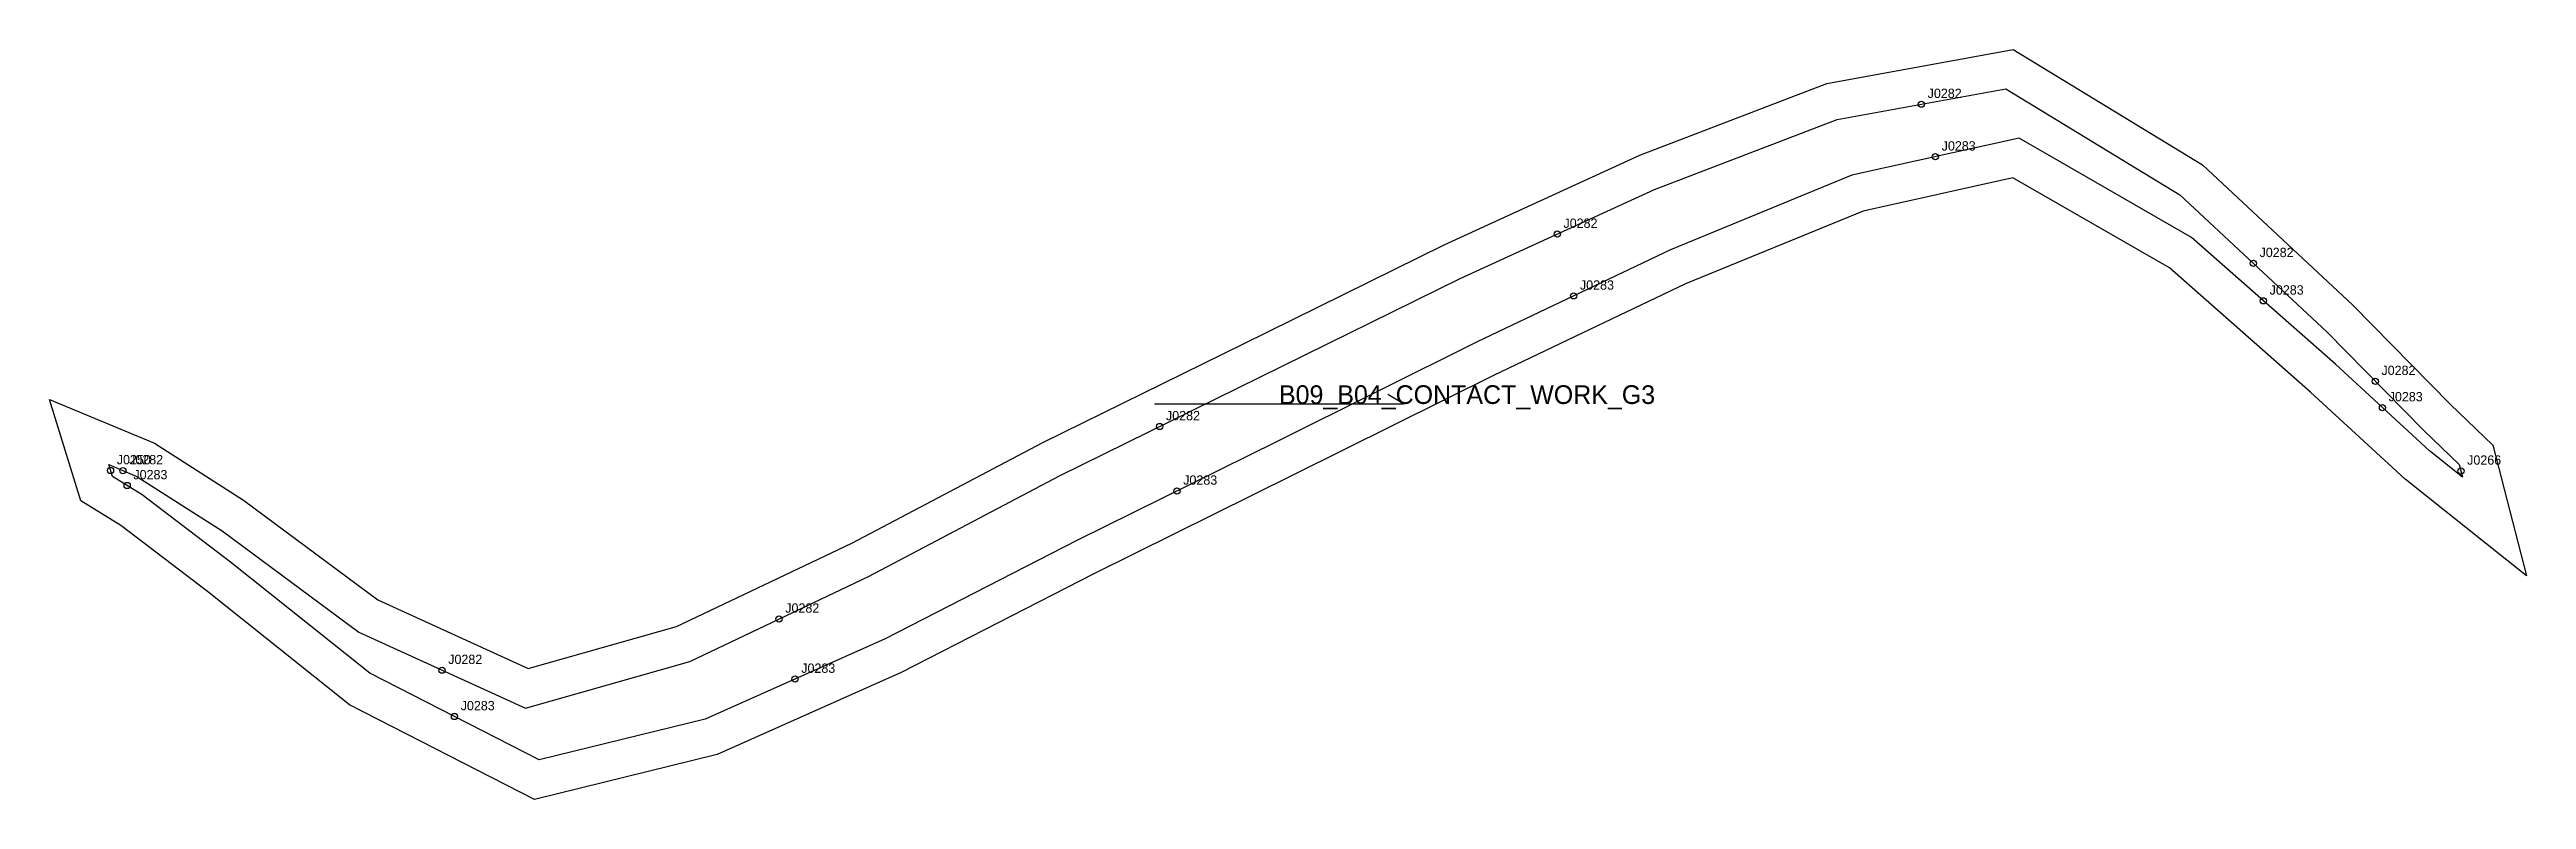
# Model space of a CAD drawing. Header units: millimetres. Extents: x -19 to 777, y -108 to 133.
import ezdxf

# ---------------------------------------------------------------- set-up
doc = ezdxf.new("R2010")
doc.units = ezdxf.units.MM
for name, color, linetype in [('CUT', 1, 'Continuous'), ('GRAIN', 3, 'Continuous'), ('LABEL', 7, 'Continuous'), ('NOTCH', 2, 'Continuous'), ('SEW', 5, 'Continuous')]:
    doc.layers.add(name, color=color, linetype=linetype)

msp = doc.modelspace()

# ---------------------------------------------------------------- linework, layer by layer
at = {"layer": 'CUT'}
msp.add_lwpolyline([(-19.02, 20.96), (14.66, 6.88), (43.27, -11.43), (86.43, -43.47), (134.8, -65.52), (182.4, -51.96), (238.68, -25.18), (300.05, 7.14), (364.53, 38.83), (429, 70.64), (491.92, 99.45), (552, 122.48), (611.81, 133.39), (672.71, 96.33), (720.94, 51.26), (752.18, 19.47), (765.93, 6.3), (776.74, -35.75), (737.75, -4.68), (707.34, 23.33), (662.06, 63.24), (611.76, 92.14), (563.62, 81.5), (506.57, 58.06), (444.84, 28.64), (380.66, -3.28), (316.45, -35.09), (254.57, -66.83), (195.48, -93.19), (136.77, -107.59), (77.34, -77.14), (31.74, -40.76), (3.88, -19.56), (-8.98, -11.61), (-19.02, 20.96)], close=True, dxfattribs=at)
at = {"layer": 'GRAIN'}
for p, q in [((335.96, 19.5), (415.96, 19.5)), ((415.96, 19.5), (410.96, 22.5))]:
    msp.add_line(p, q, dxfattribs=at)
at = {"layer": 'NOTCH'}
for centre in [(582.36, 115.82), (586.86, 98.93), (465.36, 74.09), (688.99, 64.69), (470.65, 54.23), (692.23, 52.64), (728.15, 26.8), (730.47, 18.34), (337.66, 12.25), (0.58, -1.89), (4.54, -1.9), (5.92, -6.71), (343.19, -8.45), (755.68, -2.02), (215.35, -49.57), (107.07, -66.06), (220.48, -68.9), (111.07, -80.94)]:
    msp.add_circle(centre, 1, dxfattribs=at)
at = {"layer": 'SEW'}
msp.add_lwpolyline([(0, 0), (9.07, -3.79), (36.45, -21.31), (80.3, -53.86), (133.84, -78.27), (186.65, -63.23), (244.05, -35.91), (305.49, -3.56), (369.84, 28.06), (434.15, 59.8), (496.57, 88.38), (555.25, 110.87), (609.47, 120.77), (665.41, 86.72), (712.56, 42.67), (743.75, 10.93), (755.16, 0), (756.19, -4.04), (745.56, 4.43), (715.37, 32.25), (669.09, 73.04), (613.71, 104.86), (560.01, 92.99), (501.71, 69.03), (439.59, 39.43), (375.33, 7.47), (311.04, -24.37), (249.39, -56), (191.58, -81.79), (138.26, -94.87), (83.88, -67.01), (39.11, -31.29), (10.69, -9.65), (1.16, -3.77)], close=True, dxfattribs=at)

# ---------------------------------------------------------------- texts
at = {"layer": 'LABEL'}
for s, height, p in [('J0282', 3, (584.36, 117.82)), ('J0283', 3, (588.86, 100.93)), ('J0282', 3, (467.36, 76.09)), ('J0282', 3, (690.99, 66.69)), ('J0283', 3, (472.65, 56.23)), ('J0283', 3, (694.23, 54.64)), ('J0282', 3, (730.15, 28.8)), ('B09_B04_CONTACT_WORK_G3', 6, (375.96, 19.5)), ('J0282', 3, (339.66, 14.25)), ('J0283', 3, (732.47, 20.34)), ('J0250', 3, (2.58, 0.11)), ('J0282', 3, (6.54, 0.1)), ('J0266', 3, (757.68, -0.02)), ('J0283', 3, (7.92, -4.71)), ('J0283', 3, (345.19, -6.45)), ('J0282', 3, (217.35, -47.57)), ('J0282', 3, (109.07, -64.06)), ('J0283', 3, (222.48, -66.9)), ('J0283', 3, (113.07, -78.94))]:
    msp.add_text(s, height=height, dxfattribs=at).set_placement(p)

doc.saveas('drawing.dxf')
